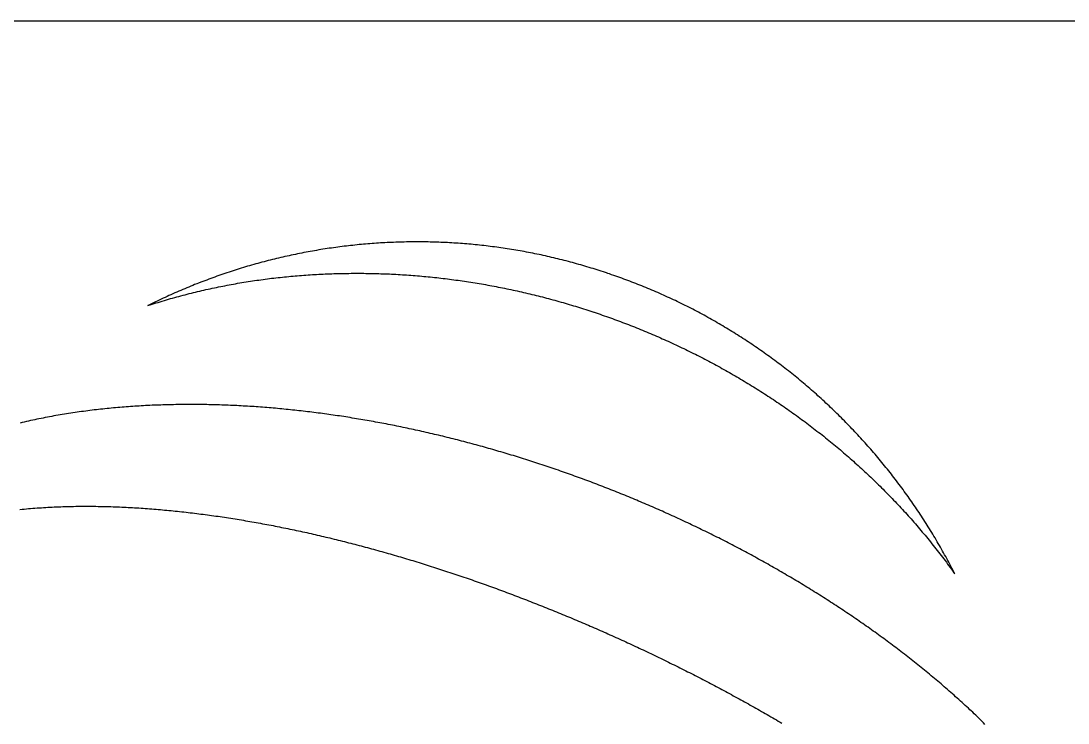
# Model space of a CAD drawing. Extents: x -72 to 0, y -77 to -39.
# Drawn here: x -44.55 to -20.2, y -55.33 to -39 of the extents above; entities that cross this region are included whole.
import ezdxf

# ---------------------------------------------------------------- set-up
doc = ezdxf.new("R2010")
doc.units = 0
doc.header["$MEASUREMENT"] = 0
doc.layers.get('0').update_dxf_attribs({"linetype": 'CONTINUOUS'})

# ---------------------------------------------------------------- blocks, each defined once
blk = doc.blocks.new('FUSION080')
at = {"color": 0}
blk.add_line((-69, -39), (-3, -39), dxfattribs=at)
for points in [[(-35.337, -44.14), (-35.387, -44.14), (-35.437, -44.14), (-35.487, -44.14), (-35.537, -44.141), (-35.587, -44.142), (-35.637, -44.143), (-35.687, -44.144), (-35.737, -44.145), (-35.787, -44.147), (-35.837, -44.148), (-35.887, -44.15), (-35.937, -44.152), (-35.987, -44.155), (-36.037, -44.157), (-36.087, -44.16), (-36.137, -44.162), (-36.187, -44.165), (-36.237, -44.168), (-36.287, -44.172), (-36.336, -44.175), (-36.386, -44.179), (-36.436, -44.183), (-36.486, -44.187), (-36.536, -44.191), (-36.586, -44.195), (-36.635, -44.2), (-36.685, -44.204), (-36.735, -44.209), (-36.785, -44.214), (-36.834, -44.22), (-36.884, -44.225), (-36.934, -44.231), (-36.983, -44.236), (-37.033, -44.242), (-37.083, -44.249), (-37.132, -44.255), (-37.182, -44.261), (-37.231, -44.268), (-37.281, -44.275), (-37.33, -44.282), (-37.38, -44.289), (-37.429, -44.297), (-37.479, -44.304), (-37.528, -44.312), (-37.578, -44.32), (-37.627, -44.328), (-37.676, -44.336), (-37.726, -44.345), (-37.775, -44.353), (-37.824, -44.362), (-37.873, -44.371), (-37.922, -44.38), (-37.971, -44.39), (-38.021, -44.399), (-38.07, -44.409), (-38.119, -44.419), (-38.168, -44.429), (-38.217, -44.439), (-38.265, -44.449), (-38.314, -44.46), (-38.363, -44.471), (-38.412, -44.482), (-38.461, -44.493), (-38.509, -44.504), (-38.558, -44.516), (-38.607, -44.527), (-38.655, -44.539), (-38.704, -44.551), (-38.752, -44.563), (-38.801, -44.575), (-38.849, -44.588), (-38.898, -44.601), (-38.946, -44.614), (-38.994, -44.627), (-39.042, -44.64), (-39.09, -44.653), (-39.139, -44.667), (-39.187, -44.68), (-39.235, -44.694), (-39.283, -44.708), (-39.331, -44.723), (-39.379, -44.737), (-39.426, -44.752), (-39.474, -44.766), (-39.522, -44.781), (-39.569, -44.796), (-39.617, -44.812), (-39.665, -44.827), (-39.712, -44.843), (-39.76, -44.859), (-39.807, -44.875), (-39.854, -44.891), (-39.902, -44.907), (-39.949, -44.923), (-39.996, -44.94), (-40.043, -44.957), (-40.09, -44.974), (-40.137, -44.991), (-40.184, -45.008), (-40.231, -45.026), (-40.278, -45.043), (-40.324, -45.061), (-40.371, -45.079), (-40.418, -45.097), (-40.464, -45.115), (-40.511, -45.134), (-40.557, -45.153), (-40.603, -45.171), (-40.65, -45.19), (-40.696, -45.209), (-40.742, -45.229), (-40.788, -45.248), (-40.834, -45.268), (-40.88, -45.288), (-40.926, -45.307), (-40.972, -45.328), (-41.017, -45.348), (-41.063, -45.368), (-41.109, -45.389), (-41.154, -45.41), (-41.199, -45.43), (-41.245, -45.451), (-41.29, -45.473), (-41.335, -45.494), (-41.38, -45.516), (-41.425, -45.537), (-41.47, -45.559), (-41.515, -45.581), (-41.56, -45.603), (-41.597, -45.622)], [(-30.913, -44.87), (-30.961, -44.854), (-31.008, -44.838), (-31.056, -44.822), (-31.103, -44.807), (-31.151, -44.791), (-31.199, -44.776), (-31.246, -44.761), (-31.294, -44.747), (-31.342, -44.732), (-31.39, -44.718), (-31.438, -44.703), (-31.486, -44.689), (-31.534, -44.675), (-31.582, -44.662), (-31.63, -44.648), (-31.678, -44.635), (-31.726, -44.622), (-31.775, -44.609), (-31.823, -44.596), (-31.871, -44.583), (-31.92, -44.57), (-31.968, -44.558), (-32.017, -44.546), (-32.065, -44.534), (-32.114, -44.522), (-32.162, -44.511), (-32.211, -44.499), (-32.26, -44.488), (-32.309, -44.477), (-32.357, -44.466), (-32.406, -44.455), (-32.455, -44.444), (-32.504, -44.434), (-32.553, -44.424), (-32.602, -44.414), (-32.651, -44.404), (-32.7, -44.394), (-32.749, -44.385), (-32.798, -44.375), (-32.847, -44.366), (-32.897, -44.357), (-32.946, -44.348), (-32.995, -44.34), (-33.044, -44.331), (-33.094, -44.323), (-33.143, -44.315), (-33.192, -44.307), (-33.242, -44.3), (-33.291, -44.292), (-33.341, -44.285), (-33.39, -44.278), (-33.44, -44.271), (-33.489, -44.264), (-33.539, -44.257), (-33.588, -44.251), (-33.638, -44.244), (-33.687, -44.238), (-33.737, -44.232), (-33.787, -44.227), (-33.837, -44.221), (-33.886, -44.216), (-33.936, -44.211), (-33.986, -44.206), (-34.035, -44.201), (-34.085, -44.196), (-34.135, -44.192), (-34.185, -44.188), (-34.235, -44.184), (-34.285, -44.18), (-34.334, -44.176), (-34.384, -44.172), (-34.434, -44.169), (-34.484, -44.166), (-34.534, -44.163), (-34.584, -44.16), (-34.634, -44.157), (-34.684, -44.155), (-34.734, -44.153), (-34.784, -44.151), (-34.834, -44.149), (-34.884, -44.147), (-34.934, -44.145), (-34.984, -44.144), (-35.034, -44.143), (-35.084, -44.142), (-35.134, -44.141), (-35.184, -44.14), (-35.234, -44.14), (-35.284, -44.14), (-35.334, -44.14), (-35.337, -44.14)], [(-41.597, -45.622), (-41.549, -45.606), (-41.502, -45.591), (-41.454, -45.575), (-41.407, -45.56), (-41.359, -45.546), (-41.311, -45.531), (-41.263, -45.516), (-41.215, -45.502), (-41.167, -45.488), (-41.119, -45.474), (-41.071, -45.46), (-41.023, -45.446), (-40.975, -45.433), (-40.927, -45.419), (-40.879, -45.406), (-40.83, -45.393), (-40.782, -45.38), (-40.734, -45.368), (-40.685, -45.355), (-40.637, -45.343), (-40.588, -45.33), (-40.54, -45.318), (-40.491, -45.307), (-40.443, -45.295), (-40.394, -45.283), (-40.345, -45.272), (-40.297, -45.261), (-40.248, -45.25), (-40.199, -45.239), (-40.15, -45.228), (-40.101, -45.218), (-40.052, -45.207), (-40.003, -45.197), (-39.954, -45.187), (-39.905, -45.177), (-39.856, -45.167), (-39.807, -45.158), (-39.758, -45.148), (-39.709, -45.139), (-39.66, -45.13), (-39.611, -45.121), (-39.562, -45.112), (-39.512, -45.103), (-39.463, -45.095), (-39.414, -45.087), (-39.364, -45.079), (-39.315, -45.071), (-39.266, -45.063), (-39.216, -45.055), (-39.167, -45.048), (-39.117, -45.04), (-39.068, -45.033), (-39.018, -45.026), (-38.969, -45.019), (-38.919, -45.013), (-38.87, -45.006), (-38.82, -45), (-38.77, -44.993), (-38.721, -44.987), (-38.671, -44.981), (-38.622, -44.976), (-38.572, -44.97), (-38.522, -44.965), (-38.472, -44.959), (-38.423, -44.954), (-38.373, -44.949), (-38.323, -44.944), (-38.273, -44.94), (-38.224, -44.935), (-38.174, -44.931), (-38.124, -44.927), (-38.074, -44.923), (-38.024, -44.919), (-37.974, -44.915), (-37.925, -44.911), (-37.875, -44.908), (-37.825, -44.905), (-37.775, -44.901), (-37.725, -44.898), (-37.675, -44.896), (-37.625, -44.893), (-37.575, -44.89), (-37.525, -44.888), (-37.475, -44.886), (-37.425, -44.884), (-37.375, -44.882), (-37.325, -44.88), (-37.275, -44.878), (-37.225, -44.877), (-37.175, -44.875), (-37.125, -44.874), (-37.075, -44.873), (-37.026, -44.872), (-36.976, -44.871), (-36.926, -44.871), (-36.876, -44.87), (-36.826, -44.87), (-36.776, -44.87), (-36.731, -44.87)], [(-36.731, -44.87), (-36.681, -44.87), (-36.631, -44.87), (-36.581, -44.87), (-36.531, -44.871), (-36.481, -44.871), (-36.431, -44.872), (-36.381, -44.873), (-36.331, -44.874), (-36.281, -44.876), (-36.231, -44.877), (-36.181, -44.879), (-36.131, -44.88), (-36.081, -44.882), (-36.031, -44.884), (-35.981, -44.886), (-35.931, -44.889), (-35.881, -44.891), (-35.831, -44.894), (-35.781, -44.896), (-35.731, -44.899), (-35.681, -44.902), (-35.632, -44.906), (-35.582, -44.909), (-35.532, -44.912), (-35.482, -44.916), (-35.432, -44.92), (-35.382, -44.924), (-35.332, -44.928), (-35.283, -44.932), (-35.233, -44.936), (-35.183, -44.941), (-35.133, -44.945), (-35.083, -44.95), (-35.034, -44.955), (-34.984, -44.96), (-34.934, -44.966), (-34.884, -44.971), (-34.835, -44.976), (-34.785, -44.982), (-34.735, -44.988), (-34.686, -44.994), (-34.636, -45), (-34.587, -45.006), (-34.537, -45.013), (-34.487, -45.019), (-34.438, -45.026), (-34.388, -45.033), (-34.339, -45.04), (-34.289, -45.047), (-34.24, -45.054), (-34.19, -45.061), (-34.141, -45.069), (-34.092, -45.077), (-34.042, -45.084), (-33.993, -45.092), (-33.943, -45.1), (-33.894, -45.109), (-33.845, -45.117), (-33.796, -45.126), (-33.746, -45.134), (-33.697, -45.143), (-33.648, -45.152), (-33.599, -45.161), (-33.55, -45.17), (-33.501, -45.18), (-33.451, -45.189), (-33.402, -45.199), (-33.353, -45.209), (-33.304, -45.219), (-33.255, -45.229), (-33.206, -45.239), (-33.157, -45.249), (-33.109, -45.26), (-33.06, -45.27), (-33.011, -45.281), (-32.962, -45.292), (-32.913, -45.303), (-32.865, -45.314), (-32.816, -45.325), (-32.767, -45.337), (-32.719, -45.349), (-32.67, -45.36), (-32.621, -45.372), (-32.573, -45.384), (-32.524, -45.396), (-32.476, -45.408), (-32.427, -45.421), (-32.379, -45.433), (-32.331, -45.446), (-32.282, -45.459), (-32.234, -45.472), (-32.186, -45.485), (-32.138, -45.498), (-32.089, -45.512), (-32.041, -45.525), (-31.993, -45.539), (-31.945, -45.552), (-31.897, -45.566), (-31.849, -45.58), (-31.801, -45.594), (-31.753, -45.609), (-31.705, -45.623), (-31.657, -45.638), (-31.61, -45.652), (-31.562, -45.667), (-31.514, -45.682), (-31.467, -45.697), (-31.419, -45.712), (-31.371, -45.728), (-31.324, -45.743), (-31.276, -45.759), (-31.229, -45.775), (-31.223, -45.776)], [(-22.84, -51.859), (-22.863, -51.815), (-22.886, -51.77), (-22.909, -51.726), (-22.932, -51.681), (-22.955, -51.637), (-22.978, -51.593), (-23.002, -51.549), (-23.026, -51.505), (-23.05, -51.461), (-23.074, -51.417), (-23.098, -51.374), (-23.123, -51.33), (-23.147, -51.286), (-23.172, -51.243), (-23.197, -51.199), (-23.222, -51.156), (-23.247, -51.113), (-23.272, -51.07), (-23.298, -51.027), (-23.323, -50.984), (-23.349, -50.941), (-23.375, -50.898), (-23.401, -50.856), (-23.427, -50.813), (-23.454, -50.771), (-23.48, -50.728), (-23.507, -50.686), (-23.534, -50.644), (-23.561, -50.602), (-23.588, -50.56), (-23.615, -50.518), (-23.643, -50.476), (-23.67, -50.434), (-23.698, -50.393), (-23.726, -50.351), (-23.754, -50.31), (-23.782, -50.268), (-23.81, -50.227), (-23.839, -50.186), (-23.867, -50.145), (-23.896, -50.104), (-23.925, -50.063), (-23.954, -50.023), (-23.983, -49.982), (-24.012, -49.942), (-24.042, -49.901), (-24.072, -49.861), (-24.101, -49.821), (-24.131, -49.781), (-24.161, -49.741), (-24.191, -49.701), (-24.222, -49.661), (-24.252, -49.621), (-24.283, -49.582), (-24.313, -49.542), (-24.344, -49.503), (-24.375, -49.464), (-24.406, -49.425), (-24.438, -49.386), (-24.469, -49.347), (-24.501, -49.308), (-24.532, -49.269), (-24.564, -49.231), (-24.596, -49.192), (-24.628, -49.154), (-24.661, -49.116), (-24.693, -49.078), (-24.725, -49.04), (-24.758, -49.002), (-24.791, -48.964), (-24.824, -48.926), (-24.857, -48.889), (-24.89, -48.851), (-24.923, -48.814), (-24.957, -48.777), (-24.99, -48.74), (-25.024, -48.703), (-25.058, -48.666), (-25.092, -48.629), (-25.126, -48.593), (-25.16, -48.556), (-25.194, -48.52), (-25.229, -48.484), (-25.263, -48.448), (-25.298, -48.412), (-25.333, -48.376), (-25.368, -48.34), (-25.403, -48.305), (-25.438, -48.269), (-25.474, -48.234), (-25.509, -48.198), (-25.545, -48.163), (-25.581, -48.128), (-25.616, -48.094), (-25.652, -48.059), (-25.688, -48.024), (-25.725, -47.99), (-25.761, -47.955), (-25.797, -47.921), (-25.834, -47.887), (-25.871, -47.853), (-25.908, -47.819), (-25.944, -47.786), (-25.982, -47.752), (-26.019, -47.719), (-26.056, -47.685), (-26.093, -47.652), (-26.131, -47.619), (-26.169, -47.586), (-26.206, -47.553), (-26.244, -47.521), (-26.282, -47.488), (-26.32, -47.456), (-26.359, -47.424), (-26.397, -47.392), (-26.435, -47.36), (-26.474, -47.328), (-26.513, -47.296), (-26.551, -47.265), (-26.59, -47.233), (-26.629, -47.202), (-26.668, -47.171), (-26.708, -47.14), (-26.747, -47.109), (-26.787, -47.078), (-26.826, -47.048), (-26.866, -47.017), (-26.906, -46.987), (-26.945, -46.957), (-26.985, -46.927), (-27.025, -46.897), (-27.066, -46.867), (-27.106, -46.838), (-27.146, -46.808), (-27.187, -46.779), (-27.228, -46.75), (-27.268, -46.721), (-27.309, -46.692), (-27.35, -46.663), (-27.391, -46.635), (-27.432, -46.606), (-27.473, -46.578), (-27.515, -46.55), (-27.556, -46.522), (-27.598, -46.494), (-27.639, -46.466), (-27.681, -46.439), (-27.723, -46.411), (-27.765, -46.384), (-27.807, -46.357), (-27.849, -46.33), (-27.891, -46.303), (-27.934, -46.277), (-27.976, -46.25), (-28.019, -46.224), (-28.061, -46.198), (-28.104, -46.172), (-28.147, -46.146), (-28.189, -46.12), (-28.232, -46.094), (-28.276, -46.069), (-28.319, -46.044), (-28.362, -46.019), (-28.405, -45.994), (-28.449, -45.969), (-28.492, -45.944), (-28.536, -45.92), (-28.579, -45.896), (-28.623, -45.871), (-28.667, -45.847), (-28.711, -45.824), (-28.755, -45.8), (-28.799, -45.776), (-28.843, -45.753), (-28.888, -45.73), (-28.932, -45.707), (-28.976, -45.684), (-29.021, -45.661), (-29.066, -45.638), (-29.11, -45.616), (-29.155, -45.594), (-29.2, -45.572), (-29.245, -45.55), (-29.29, -45.528), (-29.335, -45.506), (-29.38, -45.485), (-29.425, -45.464), (-29.471, -45.443), (-29.516, -45.422), (-29.562, -45.401), (-29.607, -45.38), (-29.653, -45.36), (-29.698, -45.339), (-29.744, -45.319), (-29.79, -45.299), (-29.836, -45.279), (-29.882, -45.26), (-29.928, -45.24), (-29.974, -45.221), (-30.02, -45.202), (-30.067, -45.183), (-30.113, -45.164), (-30.159, -45.146), (-30.206, -45.127), (-30.252, -45.109), (-30.299, -45.091), (-30.346, -45.073), (-30.392, -45.055), (-30.439, -45.037), (-30.486, -45.02), (-30.533, -45.003), (-30.58, -44.985), (-30.627, -44.969), (-30.674, -44.952), (-30.721, -44.935), (-30.768, -44.919), (-30.816, -44.903), (-30.863, -44.886), (-30.91, -44.871), (-30.913, -44.87)], [(-31.223, -45.776), (-31.176, -45.792), (-31.128, -45.808), (-31.081, -45.824), (-31.034, -45.841), (-30.987, -45.857), (-30.939, -45.874), (-30.892, -45.89), (-30.845, -45.907), (-30.798, -45.924), (-30.751, -45.941), (-30.704, -45.958), (-30.657, -45.976), (-30.61, -45.993), (-30.564, -46.011), (-30.517, -46.029), (-30.47, -46.046), (-30.424, -46.064), (-30.377, -46.083), (-30.33, -46.101), (-30.284, -46.119), (-30.237, -46.138), (-30.191, -46.156), (-30.145, -46.175), (-30.098, -46.194), (-30.052, -46.213), (-30.006, -46.232), (-29.96, -46.252), (-29.914, -46.271), (-29.868, -46.291), (-29.822, -46.31), (-29.776, -46.33), (-29.73, -46.35), (-29.684, -46.37), (-29.639, -46.391), (-29.593, -46.411), (-29.547, -46.431), (-29.502, -46.452), (-29.456, -46.473), (-29.411, -46.494), (-29.365, -46.515), (-29.32, -46.536), (-29.275, -46.557), (-29.23, -46.578), (-29.185, -46.6), (-29.14, -46.622), (-29.095, -46.643), (-29.05, -46.665), (-29.005, -46.687), (-28.96, -46.709), (-28.915, -46.732), (-28.87, -46.754), (-28.826, -46.777), (-28.781, -46.799), (-28.737, -46.822), (-28.692, -46.845), (-28.648, -46.868), (-28.604, -46.891), (-28.559, -46.915), (-28.515, -46.938), (-28.471, -46.961), (-28.427, -46.985), (-28.383, -47.009), (-28.339, -47.033), (-28.295, -47.057), (-28.252, -47.081), (-28.208, -47.105), (-28.164, -47.13), (-28.121, -47.154), (-28.077, -47.179), (-28.034, -47.204), (-27.99, -47.229), (-27.947, -47.254), (-27.904, -47.279), (-27.861, -47.304), (-27.818, -47.33), (-27.775, -47.355), (-27.732, -47.381), (-27.689, -47.407), (-27.646, -47.433), (-27.604, -47.459), (-27.561, -47.485), (-27.519, -47.511), (-27.476, -47.538), (-27.434, -47.564), (-27.391, -47.591), (-27.349, -47.618), (-27.307, -47.645), (-27.265, -47.672), (-27.223, -47.699), (-27.181, -47.726), (-27.139, -47.753), (-27.098, -47.781), (-27.056, -47.809), (-27.014, -47.836), (-26.973, -47.864), (-26.931, -47.892), (-26.89, -47.92), (-26.849, -47.949), (-26.808, -47.977), (-26.767, -48.006), (-26.726, -48.034), (-26.685, -48.063), (-26.644, -48.092), (-26.603, -48.121), (-26.562, -48.15), (-26.522, -48.179), (-26.481, -48.208), (-26.441, -48.238), (-26.401, -48.267), (-26.36, -48.297), (-26.32, -48.327), (-26.28, -48.357), (-26.24, -48.387), (-26.2, -48.417), (-26.16, -48.447), (-26.121, -48.478), (-26.081, -48.508), (-26.042, -48.539), (-26.002, -48.57), (-25.963, -48.6), (-25.924, -48.631), (-25.884, -48.662), (-25.845, -48.694), (-25.806, -48.725), (-25.768, -48.756), (-25.729, -48.788), (-25.69, -48.82), (-25.652, -48.852), (-25.613, -48.883), (-25.575, -48.915), (-25.536, -48.948), (-25.498, -48.98), (-25.46, -49.012), (-25.422, -49.045), (-25.384, -49.077), (-25.346, -49.11), (-25.309, -49.143), (-25.271, -49.176), (-25.234, -49.209), (-25.196, -49.242), (-25.159, -49.275), (-25.122, -49.309), (-25.085, -49.342), (-25.048, -49.376), (-25.011, -49.41), (-24.974, -49.444), (-24.937, -49.478), (-24.901, -49.512), (-24.864, -49.546), (-24.828, -49.58), (-24.791, -49.615), (-24.755, -49.649), (-24.719, -49.684), (-24.683, -49.719), (-24.647, -49.753), (-24.612, -49.788), (-24.576, -49.823), (-24.541, -49.859), (-24.505, -49.894), (-24.47, -49.929), (-24.435, -49.965), (-24.4, -50.001), (-24.365, -50.036), (-24.33, -50.072), (-24.295, -50.108), (-24.261, -50.144), (-24.226, -50.18), (-24.192, -50.217), (-24.157, -50.253), (-24.123, -50.29), (-24.089, -50.326), (-24.055, -50.363), (-24.021, -50.4), (-23.988, -50.437), (-23.954, -50.474), (-23.921, -50.511), (-23.887, -50.548), (-23.854, -50.585), (-23.821, -50.623), (-23.788, -50.661), (-23.755, -50.698), (-23.722, -50.736), (-23.69, -50.774), (-23.657, -50.812), (-23.625, -50.85), (-23.593, -50.888), (-23.56, -50.927), (-23.528, -50.965), (-23.497, -51.003), (-23.465, -51.042), (-23.433, -51.081), (-23.402, -51.12), (-23.37, -51.159), (-23.339, -51.198), (-23.308, -51.237), (-23.277, -51.276), (-23.246, -51.315), (-23.215, -51.355), (-23.185, -51.394), (-23.154, -51.434), (-23.124, -51.474), (-23.094, -51.513), (-23.064, -51.553), (-23.034, -51.593), (-23.004, -51.634), (-22.974, -51.674), (-22.945, -51.714), (-22.915, -51.755), (-22.886, -51.795), (-22.857, -51.836), (-22.84, -51.859)], [(-40.602, -47.922), (-40.652, -47.922), (-40.702, -47.922), (-40.752, -47.922), (-40.802, -47.923), (-40.852, -47.923), (-40.902, -47.924), (-40.952, -47.925), (-41.002, -47.926), (-41.052, -47.927), (-41.102, -47.928), (-41.152, -47.929), (-41.202, -47.93), (-41.251, -47.932), (-41.301, -47.934), (-41.351, -47.935), (-41.401, -47.937), (-41.451, -47.939), (-41.501, -47.941), (-41.551, -47.944), (-41.601, -47.946), (-41.651, -47.948), (-41.701, -47.951), (-41.751, -47.954), (-41.801, -47.957), (-41.851, -47.96), (-41.901, -47.963), (-41.951, -47.966), (-42, -47.97), (-42.05, -47.973), (-42.1, -47.977), (-42.15, -47.981), (-42.2, -47.985), (-42.25, -47.989), (-42.3, -47.993), (-42.349, -47.998), (-42.399, -48.002), (-42.449, -48.007), (-42.499, -48.012), (-42.548, -48.017), (-42.598, -48.022), (-42.648, -48.027), (-42.698, -48.032), (-42.747, -48.038), (-42.797, -48.044), (-42.847, -48.049), (-42.896, -48.055), (-42.946, -48.061), (-42.996, -48.068), (-43.045, -48.074), (-43.095, -48.081), (-43.144, -48.088), (-43.194, -48.094), (-43.243, -48.101), (-43.293, -48.109), (-43.342, -48.116), (-43.392, -48.123), (-43.441, -48.131), (-43.49, -48.139), (-43.54, -48.147), (-43.589, -48.155), (-43.638, -48.163), (-43.688, -48.172), (-43.737, -48.18), (-43.786, -48.189), (-43.835, -48.198), (-43.885, -48.207), (-43.934, -48.217), (-43.983, -48.226), (-44.032, -48.236), (-44.081, -48.245), (-44.13, -48.255), (-44.179, -48.266), (-44.228, -48.276), (-44.277, -48.286), (-44.325, -48.297), (-44.374, -48.308), (-44.423, -48.319), (-44.472, -48.33), (-44.521, -48.341), (-44.569, -48.353)], [(-22.486, -55.022), (-22.523, -54.988), (-22.559, -54.954), (-22.596, -54.92), (-22.633, -54.887), (-22.67, -54.853), (-22.707, -54.819), (-22.744, -54.786), (-22.781, -54.752), (-22.819, -54.719), (-22.856, -54.686), (-22.893, -54.653), (-22.931, -54.62), (-22.969, -54.587), (-23.006, -54.554), (-23.044, -54.521), (-23.082, -54.488), (-23.12, -54.456), (-23.158, -54.423), (-23.196, -54.391), (-23.234, -54.358), (-23.272, -54.326), (-23.31, -54.294), (-23.349, -54.262), (-23.387, -54.23), (-23.425, -54.198), (-23.464, -54.166), (-23.503, -54.134), (-23.541, -54.102), (-23.58, -54.071), (-23.619, -54.039), (-23.658, -54.008), (-23.697, -53.977), (-23.736, -53.945), (-23.775, -53.914), (-23.814, -53.883), (-23.853, -53.852), (-23.893, -53.821), (-23.932, -53.791), (-23.972, -53.76), (-24.011, -53.729), (-24.051, -53.699), (-24.09, -53.668), (-24.13, -53.638), (-24.17, -53.607), (-24.21, -53.577), (-24.249, -53.547), (-24.289, -53.517), (-24.329, -53.487), (-24.37, -53.457), (-24.41, -53.427), (-24.45, -53.398), (-24.49, -53.368), (-24.53, -53.338), (-24.571, -53.309), (-24.611, -53.28), (-24.652, -53.25), (-24.692, -53.221), (-24.733, -53.192), (-24.774, -53.163), (-24.814, -53.134), (-24.855, -53.105), (-24.896, -53.076), (-24.937, -53.047), (-24.978, -53.019), (-25.019, -52.99), (-25.06, -52.962), (-25.101, -52.933), (-25.142, -52.905), (-25.184, -52.877), (-25.225, -52.849), (-25.266, -52.82), (-25.308, -52.792), (-25.349, -52.765), (-25.391, -52.737), (-25.432, -52.709), (-25.474, -52.681), (-25.516, -52.654), (-25.557, -52.626), (-25.599, -52.599), (-25.641, -52.571), (-25.683, -52.544), (-25.725, -52.517), (-25.767, -52.49), (-25.809, -52.463), (-25.851, -52.436), (-25.893, -52.409), (-25.936, -52.382), (-25.978, -52.355), (-26.02, -52.329), (-26.062, -52.302), (-26.105, -52.276), (-26.147, -52.249), (-26.19, -52.223), (-26.232, -52.197), (-26.275, -52.17), (-26.318, -52.144), (-26.36, -52.118), (-26.403, -52.092), (-26.446, -52.066), (-26.489, -52.041), (-26.532, -52.015), (-26.574, -51.989), (-26.617, -51.964), (-26.66, -51.938), (-26.704, -51.913), (-26.747, -51.888), (-26.79, -51.862), (-26.833, -51.837), (-26.876, -51.812), (-26.92, -51.787), (-26.963, -51.762), (-27.006, -51.737), (-27.05, -51.712), (-27.093, -51.688), (-27.137, -51.663), (-27.18, -51.639), (-27.224, -51.614), (-27.268, -51.59), (-27.311, -51.565), (-27.355, -51.541), (-27.399, -51.517), (-27.443, -51.493), (-27.486, -51.469), (-27.53, -51.445), (-27.574, -51.421), (-27.618, -51.397), (-27.662, -51.374), (-27.706, -51.35), (-27.75, -51.327), (-27.795, -51.303), (-27.839, -51.28), (-27.883, -51.256), (-27.927, -51.233), (-27.972, -51.21), (-28.016, -51.187), (-28.06, -51.164), (-28.105, -51.141), (-28.149, -51.118), (-28.194, -51.095), (-28.238, -51.073), (-28.283, -51.05), (-28.327, -51.027), (-28.372, -51.005), (-28.417, -50.982), (-28.462, -50.96), (-28.506, -50.938), (-28.551, -50.916), (-28.596, -50.894), (-28.641, -50.872), (-28.686, -50.85), (-28.731, -50.828), (-28.776, -50.806), (-28.821, -50.784), (-28.866, -50.763), (-28.911, -50.741), (-28.956, -50.719), (-29.001, -50.698), (-29.046, -50.677), (-29.092, -50.655), (-29.137, -50.634), (-29.182, -50.613), (-29.228, -50.592), (-29.273, -50.571), (-29.319, -50.55), (-29.364, -50.529), (-29.409, -50.509), (-29.455, -50.488), (-29.501, -50.467), (-29.546, -50.447), (-29.592, -50.426), (-29.637, -50.406), (-29.683, -50.386), (-29.729, -50.366), (-29.775, -50.345), (-29.82, -50.325), (-29.866, -50.305), (-29.912, -50.286), (-29.958, -50.266), (-30.004, -50.246), (-30.05, -50.226), (-30.096, -50.207), (-30.142, -50.187), (-30.188, -50.168), (-30.234, -50.148), (-30.28, -50.129), (-30.326, -50.11), (-30.373, -50.091), (-30.419, -50.072), (-30.465, -50.053), (-30.511, -50.034), (-30.558, -50.015), (-30.604, -49.996), (-30.65, -49.977), (-30.697, -49.959), (-30.743, -49.94), (-30.79, -49.922), (-30.836, -49.903), (-30.883, -49.885), (-30.929, -49.867), (-30.976, -49.849), (-31.023, -49.831), (-31.069, -49.813), (-31.116, -49.795), (-31.163, -49.777), (-31.209, -49.759), (-31.256, -49.741), (-31.303, -49.724), (-31.35, -49.706), (-31.396, -49.689), (-31.443, -49.671), (-31.49, -49.654), (-31.537, -49.637), (-31.584, -49.62), (-31.631, -49.603), (-31.678, -49.586), (-31.725, -49.569), (-31.772, -49.552), (-31.819, -49.535), (-31.867, -49.518), (-31.914, -49.502), (-31.961, -49.485), (-32.008, -49.469), (-32.055, -49.452), (-32.103, -49.436), (-32.15, -49.42), (-32.197, -49.404), (-32.245, -49.388), (-32.292, -49.372), (-32.339, -49.356), (-32.387, -49.34), (-32.434, -49.324), (-32.482, -49.308), (-32.529, -49.293), (-32.577, -49.277), (-32.624, -49.262), (-32.672, -49.246), (-32.72, -49.231), (-32.767, -49.216), (-32.815, -49.201), (-32.862, -49.186), (-32.91, -49.171), (-32.958, -49.156), (-33.006, -49.141), (-33.053, -49.126), (-33.101, -49.112), (-33.149, -49.097), (-33.197, -49.083), (-33.245, -49.068), (-33.293, -49.054), (-33.341, -49.04), (-33.389, -49.026), (-33.437, -49.012), (-33.485, -48.998), (-33.533, -48.984), (-33.581, -48.97), (-33.629, -48.956), (-33.677, -48.942), (-33.725, -48.929), (-33.773, -48.915), (-33.821, -48.902), (-33.869, -48.888), (-33.918, -48.875), (-33.966, -48.862), (-34.014, -48.849), (-34.062, -48.836), (-34.111, -48.823), (-34.159, -48.81), (-34.207, -48.797), (-34.256, -48.785), (-34.304, -48.772), (-34.353, -48.76), (-34.401, -48.747), (-34.449, -48.735), (-34.498, -48.722), (-34.546, -48.71), (-34.595, -48.698), (-34.643, -48.686), (-34.692, -48.674), (-34.741, -48.662), (-34.789, -48.651), (-34.838, -48.639), (-34.886, -48.627), (-34.935, -48.616), (-34.984, -48.604), (-35.032, -48.593), (-35.081, -48.582), (-35.13, -48.571), (-35.179, -48.56), (-35.227, -48.549), (-35.276, -48.538), (-35.325, -48.527), (-35.374, -48.516), (-35.423, -48.505), (-35.472, -48.495), (-35.52, -48.484), (-35.569, -48.474), (-35.618, -48.464), (-35.667, -48.454), (-35.716, -48.443), (-35.765, -48.433), (-35.814, -48.423), (-35.863, -48.414), (-35.912, -48.404), (-35.961, -48.394), (-36.01, -48.385), (-36.059, -48.375), (-36.109, -48.366), (-36.158, -48.356), (-36.207, -48.347), (-36.256, -48.338), (-36.305, -48.329), (-36.354, -48.32), (-36.404, -48.311), (-36.453, -48.302), (-36.502, -48.294), (-36.551, -48.285), (-36.601, -48.277), (-36.65, -48.268), (-36.699, -48.26), (-36.749, -48.252), (-36.798, -48.244), (-36.847, -48.236), (-36.897, -48.228), (-36.946, -48.22), (-36.995, -48.212), (-37.045, -48.204), (-37.094, -48.197), (-37.144, -48.189), (-37.193, -48.182), (-37.243, -48.175), (-37.292, -48.168), (-37.342, -48.16), (-37.391, -48.154), (-37.441, -48.147), (-37.49, -48.14), (-37.54, -48.133), (-37.589, -48.127), (-37.639, -48.12), (-37.688, -48.114), (-37.738, -48.107), (-37.788, -48.101), (-37.837, -48.095), (-37.887, -48.089), (-37.936, -48.083), (-37.986, -48.077), (-38.036, -48.072), (-38.086, -48.066), (-38.135, -48.061), (-38.185, -48.055), (-38.235, -48.05), (-38.284, -48.045), (-38.334, -48.04), (-38.384, -48.035), (-38.434, -48.03), (-38.483, -48.025), (-38.533, -48.02), (-38.583, -48.016), (-38.633, -48.011), (-38.683, -48.007), (-38.732, -48.003), (-38.782, -47.998), (-38.832, -47.994), (-38.882, -47.99), (-38.932, -47.987), (-38.982, -47.983), (-39.031, -47.979), (-39.081, -47.976), (-39.131, -47.972), (-39.181, -47.969), (-39.231, -47.966), (-39.281, -47.963), (-39.331, -47.96), (-39.381, -47.957), (-39.431, -47.954), (-39.481, -47.951), (-39.531, -47.949), (-39.58, -47.946), (-39.63, -47.944), (-39.68, -47.942), (-39.73, -47.94), (-39.78, -47.938), (-39.83, -47.936), (-39.88, -47.934), (-39.93, -47.933), (-39.98, -47.931), (-40.03, -47.93), (-40.08, -47.928), (-40.13, -47.927), (-40.18, -47.926), (-40.23, -47.925), (-40.28, -47.924), (-40.33, -47.924), (-40.38, -47.923), (-40.43, -47.923), (-40.48, -47.922), (-40.53, -47.922), (-40.58, -47.922), (-40.602, -47.922)], [(-22.486, -55.022), (-22.523, -54.988), (-22.559, -54.954), (-22.596, -54.92), (-22.633, -54.887), (-22.67, -54.853), (-22.707, -54.819), (-22.744, -54.786), (-22.781, -54.752), (-22.819, -54.719), (-22.856, -54.686), (-22.893, -54.653), (-22.931, -54.62), (-22.969, -54.587), (-23.006, -54.554), (-23.044, -54.521), (-23.082, -54.488), (-23.12, -54.456), (-23.158, -54.423), (-23.196, -54.391), (-23.234, -54.358), (-23.272, -54.326), (-23.31, -54.294), (-23.349, -54.262), (-23.387, -54.23), (-23.425, -54.198), (-23.464, -54.166), (-23.503, -54.134), (-23.541, -54.102), (-23.58, -54.071), (-23.619, -54.039), (-23.658, -54.008), (-23.697, -53.977), (-23.736, -53.945), (-23.775, -53.914), (-23.814, -53.883), (-23.853, -53.852), (-23.893, -53.821), (-23.932, -53.791), (-23.972, -53.76), (-24.011, -53.729), (-24.051, -53.699), (-24.09, -53.668), (-24.13, -53.638), (-24.17, -53.607), (-24.21, -53.577), (-24.249, -53.547), (-24.289, -53.517), (-24.329, -53.487), (-24.37, -53.457), (-24.41, -53.427), (-24.45, -53.398), (-24.49, -53.368), (-24.53, -53.338), (-24.571, -53.309), (-24.611, -53.28), (-24.652, -53.25), (-24.692, -53.221), (-24.733, -53.192), (-24.774, -53.163), (-24.814, -53.134), (-24.855, -53.105), (-24.896, -53.076), (-24.937, -53.047), (-24.978, -53.019), (-25.019, -52.99), (-25.06, -52.962), (-25.101, -52.933), (-25.142, -52.905), (-25.184, -52.877), (-25.225, -52.849), (-25.266, -52.82), (-25.308, -52.792), (-25.349, -52.765), (-25.391, -52.737), (-25.432, -52.709), (-25.474, -52.681), (-25.516, -52.654), (-25.557, -52.626), (-25.599, -52.599), (-25.641, -52.571), (-25.683, -52.544), (-25.725, -52.517), (-25.767, -52.49), (-25.809, -52.463), (-25.851, -52.436), (-25.893, -52.409), (-25.936, -52.382), (-25.978, -52.355), (-26.02, -52.329), (-26.062, -52.302), (-26.105, -52.276), (-26.147, -52.249), (-26.19, -52.223), (-26.232, -52.197), (-26.275, -52.17), (-26.318, -52.144), (-26.36, -52.118), (-26.403, -52.092), (-26.446, -52.066), (-26.489, -52.041), (-26.532, -52.015), (-26.574, -51.989), (-26.617, -51.964), (-26.66, -51.938), (-26.704, -51.913), (-26.747, -51.888), (-26.79, -51.862), (-26.833, -51.837), (-26.876, -51.812), (-26.92, -51.787), (-26.963, -51.762), (-27.006, -51.737), (-27.05, -51.712), (-27.093, -51.688), (-27.137, -51.663), (-27.18, -51.639), (-27.224, -51.614), (-27.268, -51.59), (-27.311, -51.565), (-27.355, -51.541), (-27.399, -51.517), (-27.443, -51.493), (-27.486, -51.469), (-27.53, -51.445), (-27.574, -51.421), (-27.618, -51.397), (-27.662, -51.374), (-27.706, -51.35), (-27.75, -51.327), (-27.795, -51.303), (-27.839, -51.28), (-27.883, -51.256), (-27.927, -51.233), (-27.972, -51.21), (-28.016, -51.187), (-28.06, -51.164), (-28.105, -51.141), (-28.149, -51.118), (-28.194, -51.095), (-28.238, -51.073), (-28.283, -51.05), (-28.327, -51.027), (-28.372, -51.005), (-28.417, -50.982), (-28.462, -50.96), (-28.506, -50.938), (-28.551, -50.916), (-28.596, -50.894), (-28.641, -50.872), (-28.686, -50.85), (-28.731, -50.828), (-28.776, -50.806), (-28.821, -50.784), (-28.866, -50.763), (-28.911, -50.741), (-28.956, -50.719), (-29.001, -50.698), (-29.046, -50.677), (-29.092, -50.655), (-29.137, -50.634), (-29.182, -50.613), (-29.228, -50.592), (-29.273, -50.571), (-29.319, -50.55), (-29.364, -50.529), (-29.409, -50.509), (-29.455, -50.488), (-29.501, -50.467), (-29.546, -50.447), (-29.592, -50.426), (-29.637, -50.406), (-29.683, -50.386), (-29.729, -50.366), (-29.775, -50.345), (-29.82, -50.325), (-29.866, -50.305), (-29.912, -50.286), (-29.958, -50.266), (-30.004, -50.246), (-30.05, -50.226), (-30.096, -50.207), (-30.142, -50.187), (-30.188, -50.168), (-30.234, -50.148), (-30.28, -50.129), (-30.326, -50.11), (-30.373, -50.091), (-30.419, -50.072), (-30.465, -50.053), (-30.511, -50.034), (-30.558, -50.015), (-30.604, -49.996), (-30.65, -49.977), (-30.697, -49.959), (-30.743, -49.94), (-30.79, -49.922), (-30.836, -49.903), (-30.883, -49.885), (-30.929, -49.867), (-30.976, -49.849), (-31.023, -49.831), (-31.069, -49.813), (-31.116, -49.795), (-31.163, -49.777), (-31.209, -49.759), (-31.256, -49.741), (-31.303, -49.724), (-31.35, -49.706), (-31.396, -49.689), (-31.443, -49.671), (-31.49, -49.654), (-31.537, -49.637), (-31.584, -49.62), (-31.631, -49.603), (-31.678, -49.586), (-31.725, -49.569), (-31.772, -49.552), (-31.819, -49.535), (-31.867, -49.518), (-31.914, -49.502), (-31.961, -49.485), (-32.008, -49.469), (-32.055, -49.452), (-32.103, -49.436), (-32.15, -49.42), (-32.197, -49.404), (-32.245, -49.388), (-32.292, -49.372), (-32.339, -49.356), (-32.387, -49.34), (-32.434, -49.324), (-32.482, -49.308), (-32.529, -49.293), (-32.577, -49.277), (-32.624, -49.262), (-32.672, -49.246), (-32.72, -49.231), (-32.767, -49.216), (-32.815, -49.201), (-32.862, -49.186), (-32.91, -49.171), (-32.958, -49.156), (-33.006, -49.141), (-33.053, -49.126), (-33.101, -49.112), (-33.149, -49.097), (-33.197, -49.083), (-33.245, -49.068), (-33.293, -49.054), (-33.341, -49.04), (-33.389, -49.026), (-33.437, -49.012), (-33.485, -48.998), (-33.533, -48.984), (-33.581, -48.97), (-33.629, -48.956), (-33.677, -48.942), (-33.725, -48.929), (-33.773, -48.915), (-33.821, -48.902), (-33.869, -48.888), (-33.918, -48.875), (-33.966, -48.862), (-34.014, -48.849), (-34.062, -48.836), (-34.111, -48.823), (-34.159, -48.81), (-34.207, -48.797), (-34.256, -48.785), (-34.304, -48.772), (-34.353, -48.76), (-34.401, -48.747), (-34.449, -48.735), (-34.498, -48.722), (-34.546, -48.71), (-34.595, -48.698), (-34.643, -48.686), (-34.692, -48.674), (-34.741, -48.662), (-34.789, -48.651), (-34.838, -48.639), (-34.886, -48.627), (-34.935, -48.616), (-34.984, -48.604), (-35.032, -48.593), (-35.081, -48.582), (-35.13, -48.571), (-35.179, -48.56), (-35.227, -48.549), (-35.276, -48.538), (-35.325, -48.527), (-35.374, -48.516), (-35.423, -48.505), (-35.472, -48.495), (-35.52, -48.484), (-35.569, -48.474), (-35.618, -48.464), (-35.667, -48.454), (-35.716, -48.443), (-35.765, -48.433), (-35.814, -48.423), (-35.863, -48.414), (-35.912, -48.404), (-35.961, -48.394), (-36.01, -48.385), (-36.059, -48.375), (-36.109, -48.366), (-36.158, -48.356), (-36.207, -48.347), (-36.256, -48.338), (-36.305, -48.329), (-36.354, -48.32), (-36.404, -48.311), (-36.453, -48.302), (-36.502, -48.294), (-36.551, -48.285), (-36.601, -48.277), (-36.65, -48.268), (-36.699, -48.26), (-36.749, -48.252), (-36.798, -48.244), (-36.847, -48.236), (-36.897, -48.228), (-36.946, -48.22), (-36.995, -48.212), (-37.045, -48.204), (-37.094, -48.197), (-37.144, -48.189), (-37.193, -48.182), (-37.243, -48.175), (-37.292, -48.168), (-37.342, -48.16), (-37.391, -48.154), (-37.441, -48.147), (-37.49, -48.14), (-37.54, -48.133), (-37.589, -48.127), (-37.639, -48.12), (-37.688, -48.114), (-37.738, -48.107), (-37.788, -48.101), (-37.837, -48.095), (-37.887, -48.089), (-37.936, -48.083), (-37.986, -48.077), (-38.036, -48.072), (-38.086, -48.066), (-38.135, -48.061), (-38.185, -48.055), (-38.235, -48.05), (-38.284, -48.045), (-38.334, -48.04), (-38.384, -48.035), (-38.434, -48.03), (-38.483, -48.025), (-38.533, -48.02), (-38.583, -48.016), (-38.633, -48.011), (-38.683, -48.007), (-38.732, -48.003), (-38.782, -47.998), (-38.832, -47.994), (-38.882, -47.99), (-38.932, -47.987), (-38.982, -47.983), (-39.031, -47.979), (-39.081, -47.976), (-39.131, -47.972), (-39.181, -47.969), (-39.231, -47.966), (-39.281, -47.963), (-39.331, -47.96), (-39.381, -47.957), (-39.431, -47.954), (-39.481, -47.951), (-39.531, -47.949), (-39.58, -47.946), (-39.63, -47.944), (-39.68, -47.942), (-39.73, -47.94), (-39.78, -47.938), (-39.83, -47.936), (-39.88, -47.934), (-39.93, -47.933), (-39.98, -47.931), (-40.03, -47.93), (-40.08, -47.928), (-40.13, -47.927), (-40.18, -47.926), (-40.23, -47.925), (-40.28, -47.924), (-40.33, -47.924), (-40.38, -47.923), (-40.43, -47.923), (-40.48, -47.922), (-40.53, -47.922), (-40.58, -47.922), (-40.602, -47.922)], [(-44.573, -50.363), (-44.523, -50.358), (-44.474, -50.353), (-44.424, -50.348), (-44.374, -50.344), (-44.324, -50.34), (-44.274, -50.336), (-44.224, -50.332), (-44.175, -50.328), (-44.125, -50.325), (-44.075, -50.322), (-44.025, -50.318), (-43.975, -50.315), (-43.925, -50.313), (-43.875, -50.31), (-43.825, -50.307), (-43.775, -50.305), (-43.725, -50.303), (-43.675, -50.301), (-43.625, -50.299), (-43.575, -50.297), (-43.525, -50.296), (-43.476, -50.294), (-43.426, -50.293), (-43.376, -50.292), (-43.326, -50.291), (-43.276, -50.29), (-43.226, -50.29), (-43.176, -50.289), (-43.126, -50.289), (-43.076, -50.289), (-43.057, -50.289)], [(-43.057, -50.289), (-43.007, -50.289), (-42.957, -50.289), (-42.907, -50.289), (-42.857, -50.29), (-42.807, -50.29), (-42.757, -50.291), (-42.707, -50.292), (-42.657, -50.293), (-42.607, -50.294), (-42.557, -50.295), (-42.507, -50.297), (-42.457, -50.298), (-42.407, -50.3), (-42.357, -50.302), (-42.307, -50.304), (-42.257, -50.306), (-42.207, -50.308), (-42.157, -50.31), (-42.107, -50.312), (-42.057, -50.315), (-42.007, -50.318), (-41.957, -50.32), (-41.907, -50.323), (-41.858, -50.326), (-41.808, -50.329), (-41.758, -50.333), (-41.708, -50.336), (-41.658, -50.339), (-41.608, -50.343), (-41.558, -50.347), (-41.508, -50.351), (-41.459, -50.354), (-41.409, -50.359), (-41.359, -50.363), (-41.309, -50.367), (-41.259, -50.371), (-41.209, -50.376), (-41.16, -50.38), (-41.11, -50.385), (-41.06, -50.39), (-41.01, -50.395), (-40.961, -50.4), (-40.911, -50.405), (-40.861, -50.41), (-40.811, -50.416), (-40.762, -50.421), (-40.712, -50.427), (-40.662, -50.432), (-40.613, -50.438), (-40.563, -50.444), (-40.513, -50.45), (-40.464, -50.456), (-40.414, -50.462), (-40.365, -50.469), (-40.315, -50.475), (-40.265, -50.482), (-40.216, -50.488), (-40.166, -50.495), (-40.117, -50.502), (-40.067, -50.509), (-40.018, -50.516), (-39.968, -50.523), (-39.919, -50.53), (-39.869, -50.537), (-39.82, -50.545), (-39.77, -50.552), (-39.721, -50.56), (-39.672, -50.567), (-39.622, -50.575), (-39.573, -50.583), (-39.524, -50.591), (-39.474, -50.599), (-39.425, -50.607), (-39.376, -50.615), (-39.326, -50.624), (-39.277, -50.632), (-39.228, -50.641), (-39.178, -50.649), (-39.129, -50.658), (-39.08, -50.667), (-39.031, -50.676), (-38.982, -50.684), (-38.932, -50.694), (-38.883, -50.703), (-38.834, -50.712), (-38.785, -50.721), (-38.736, -50.731), (-38.687, -50.74), (-38.638, -50.75), (-38.589, -50.759), (-38.54, -50.769), (-38.491, -50.779), (-38.442, -50.789), (-38.393, -50.799), (-38.344, -50.809), (-38.295, -50.819), (-38.246, -50.829), (-38.197, -50.84), (-38.148, -50.85), (-38.099, -50.86), (-38.05, -50.871), (-38.001, -50.882), (-37.952, -50.892), (-37.904, -50.903), (-37.855, -50.914), (-37.806, -50.925), (-37.757, -50.936), (-37.708, -50.947), (-37.66, -50.958), (-37.611, -50.97), (-37.562, -50.981), (-37.514, -50.992), (-37.465, -51.004), (-37.416, -51.016), (-37.368, -51.027), (-37.319, -51.039), (-37.271, -51.051), (-37.222, -51.063), (-37.173, -51.075), (-37.125, -51.087), (-37.076, -51.099), (-37.028, -51.111), (-36.979, -51.123), (-36.931, -51.136), (-36.883, -51.148), (-36.834, -51.161), (-36.786, -51.173), (-36.737, -51.186), (-36.689, -51.199), (-36.641, -51.211), (-36.592, -51.224), (-36.544, -51.237), (-36.496, -51.25), (-36.448, -51.263), (-36.399, -51.277), (-36.351, -51.29), (-36.303, -51.303), (-36.255, -51.316), (-36.207, -51.33), (-36.158, -51.343), (-36.11, -51.357), (-36.062, -51.371), (-36.014, -51.384), (-35.966, -51.398), (-35.918, -51.412), (-35.87, -51.426), (-35.822, -51.44), (-35.774, -51.454), (-35.726, -51.468), (-35.678, -51.482), (-35.63, -51.497), (-35.582, -51.511), (-35.534, -51.525), (-35.487, -51.54), (-35.439, -51.554), (-35.391, -51.569), (-35.343, -51.584), (-35.295, -51.598), (-35.248, -51.613), (-35.2, -51.628), (-35.152, -51.643), (-35.104, -51.658), (-35.057, -51.673), (-35.009, -51.688), (-34.961, -51.703), (-34.914, -51.719), (-34.866, -51.734), (-34.819, -51.749), (-34.771, -51.765), (-34.724, -51.78), (-34.676, -51.796), (-34.629, -51.811), (-34.581, -51.827), (-34.534, -51.843), (-34.486, -51.859), (-34.439, -51.875), (-34.391, -51.891), (-34.344, -51.907), (-34.297, -51.923), (-34.249, -51.939), (-34.202, -51.955), (-34.155, -51.971), (-34.108, -51.988), (-34.06, -52.004), (-34.013, -52.02), (-33.966, -52.037), (-33.919, -52.054), (-33.872, -52.07), (-33.824, -52.087), (-33.777, -52.104), (-33.73, -52.12), (-33.683, -52.137), (-33.636, -52.154), (-33.589, -52.171), (-33.542, -52.188), (-33.495, -52.205), (-33.448, -52.223), (-33.401, -52.24), (-33.354, -52.257), (-33.307, -52.275), (-33.261, -52.292), (-33.214, -52.309), (-33.167, -52.327), (-33.12, -52.345), (-33.073, -52.362), (-33.027, -52.38), (-32.98, -52.398), (-32.933, -52.416), (-32.886, -52.433), (-32.84, -52.451), (-32.793, -52.469), (-32.747, -52.487), (-32.7, -52.506), (-32.653, -52.524), (-32.607, -52.542), (-32.56, -52.56), (-32.514, -52.579), (-32.467, -52.597), (-32.421, -52.615), (-32.374, -52.634), (-32.328, -52.653), (-32.282, -52.671), (-32.235, -52.69), (-32.189, -52.709), (-32.142, -52.727), (-32.096, -52.746), (-32.05, -52.765), (-32.004, -52.784), (-31.957, -52.803), (-31.911, -52.822), (-31.865, -52.842), (-31.819, -52.861), (-31.773, -52.88), (-31.727, -52.899), (-31.68, -52.919), (-31.634, -52.938), (-31.588, -52.958), (-31.542, -52.977), (-31.496, -52.997), (-31.45, -53.016), (-31.404, -53.036), (-31.358, -53.056), (-31.313, -53.076), (-31.267, -53.096), (-31.221, -53.115), (-31.175, -53.135), (-31.129, -53.156), (-31.083, -53.176), (-31.038, -53.196), (-30.992, -53.216), (-30.946, -53.236), (-30.901, -53.257), (-30.855, -53.277), (-30.809, -53.297), (-30.764, -53.318), (-30.718, -53.338), (-30.672, -53.359), (-30.627, -53.38), (-30.581, -53.4), (-30.536, -53.421), (-30.49, -53.442), (-30.445, -53.463), (-30.4, -53.484), (-30.354, -53.505), (-30.309, -53.526), (-30.264, -53.547), (-30.218, -53.568), (-30.173, -53.589), (-30.128, -53.61), (-30.082, -53.632), (-30.037, -53.653), (-29.992, -53.674), (-29.947, -53.696), (-29.902, -53.717), (-29.857, -53.739), (-29.812, -53.761), (-29.767, -53.782), (-29.722, -53.804), (-29.677, -53.826), (-29.632, -53.848), (-29.587, -53.87), (-29.542, -53.892), (-29.497, -53.914), (-29.452, -53.936), (-29.407, -53.958), (-29.362, -53.98), (-29.317, -54.002), (-29.273, -54.024), (-29.228, -54.047), (-29.183, -54.069), (-29.139, -54.092), (-29.094, -54.114), (-29.049, -54.137), (-29.005, -54.159), (-28.96, -54.182), (-28.916, -54.205), (-28.871, -54.227), (-28.827, -54.25), (-28.782, -54.273), (-28.738, -54.296), (-28.693, -54.319), (-28.649, -54.342), (-28.605, -54.365), (-28.56, -54.388), (-28.516, -54.412), (-28.472, -54.435), (-28.428, -54.458), (-28.383, -54.482), (-28.339, -54.505), (-28.295, -54.529), (-28.251, -54.552), (-28.207, -54.576), (-28.163, -54.599), (-28.119, -54.623), (-28.075, -54.647), (-28.031, -54.671), (-27.987, -54.695), (-27.943, -54.719), (-27.899, -54.743), (-27.855, -54.767), (-27.812, -54.791), (-27.768, -54.815), (-27.724, -54.839), (-27.68, -54.864), (-27.637, -54.888), (-27.593, -54.912), (-27.549, -54.937), (-27.506, -54.961), (-27.462, -54.986), (-27.419, -55.01), (-27.375, -55.035), (-27.332, -55.06), (-27.288, -55.085), (-27.245, -55.109), (-27.202, -55.134), (-27.158, -55.159), (-27.115, -55.184), (-27.072, -55.209), (-27.029, -55.235), (-26.985, -55.26), (-26.942, -55.285), (-26.899, -55.31), (-26.856, -55.336)], [(-22.137, -55.362), (-22.172, -55.326), (-22.207, -55.29), (-22.242, -55.255), (-22.277, -55.22), (-22.313, -55.185), (-22.349, -55.15), (-22.385, -55.115), (-22.422, -55.081), (-22.458, -55.047), (-22.486, -55.022)]]:
    blk.add_lwpolyline(points, dxfattribs=at)

msp = doc.modelspace()

# ---------------------------------------------------------------- block references
at = {"color": 0}
msp.add_blockref('FUSION080', (0, 0), dxfattribs=at)

doc.saveas('drawing.dxf')
